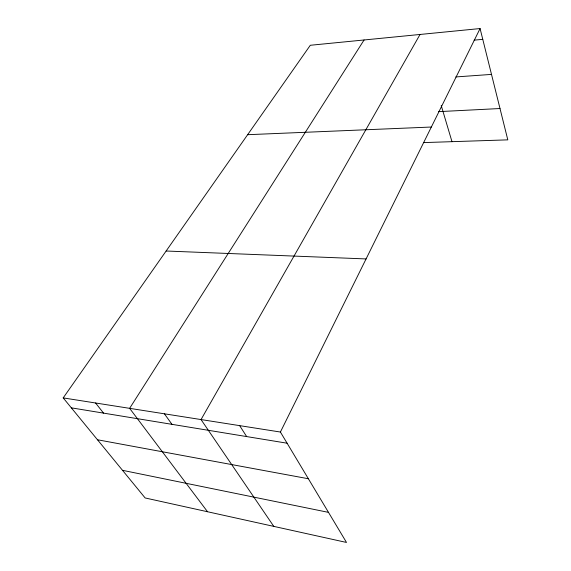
<?xml version="1.0" encoding="UTF-8"?>
<svg xmlns="http://www.w3.org/2000/svg" width="571" height="571" viewBox="0 0 571 571"><rect width="100%" height="100%" fill="white"/><g stroke="black" fill="none" stroke-linecap="round" stroke-linejoin="round"><path stroke-width="0.86" d="M280.411 432.04L480.083 28.55L310.303 45.273L63.195 397.901L145.141 497.955L346.504 542.45L280.411 432.04L63.195 397.901M420.042 34.46L201.035 419.571L273.795 526.383M364.091 39.97L129.631 408.344L207.537 511.737M474.101 40.148L482.773 39.349M455.758 76.942L491.503 74.401M438.599 111.645L500.003 108.526M247.636 134.699L431.355 127.026M423.639 142.593L507.805 139.859L480.083 28.55M166.132 251.012L366.075 258.934M71.339 407.844L287.092 443.203M97.484 439.763L308.369 478.741M122.508 470.318L328.496 512.373M95.578 402.99L103.551 413.126M164.412 413.811L171.978 424.339M239.649 425.638L246.665 436.572M441.219 105.521L451.989 141.672"/></g></svg>
